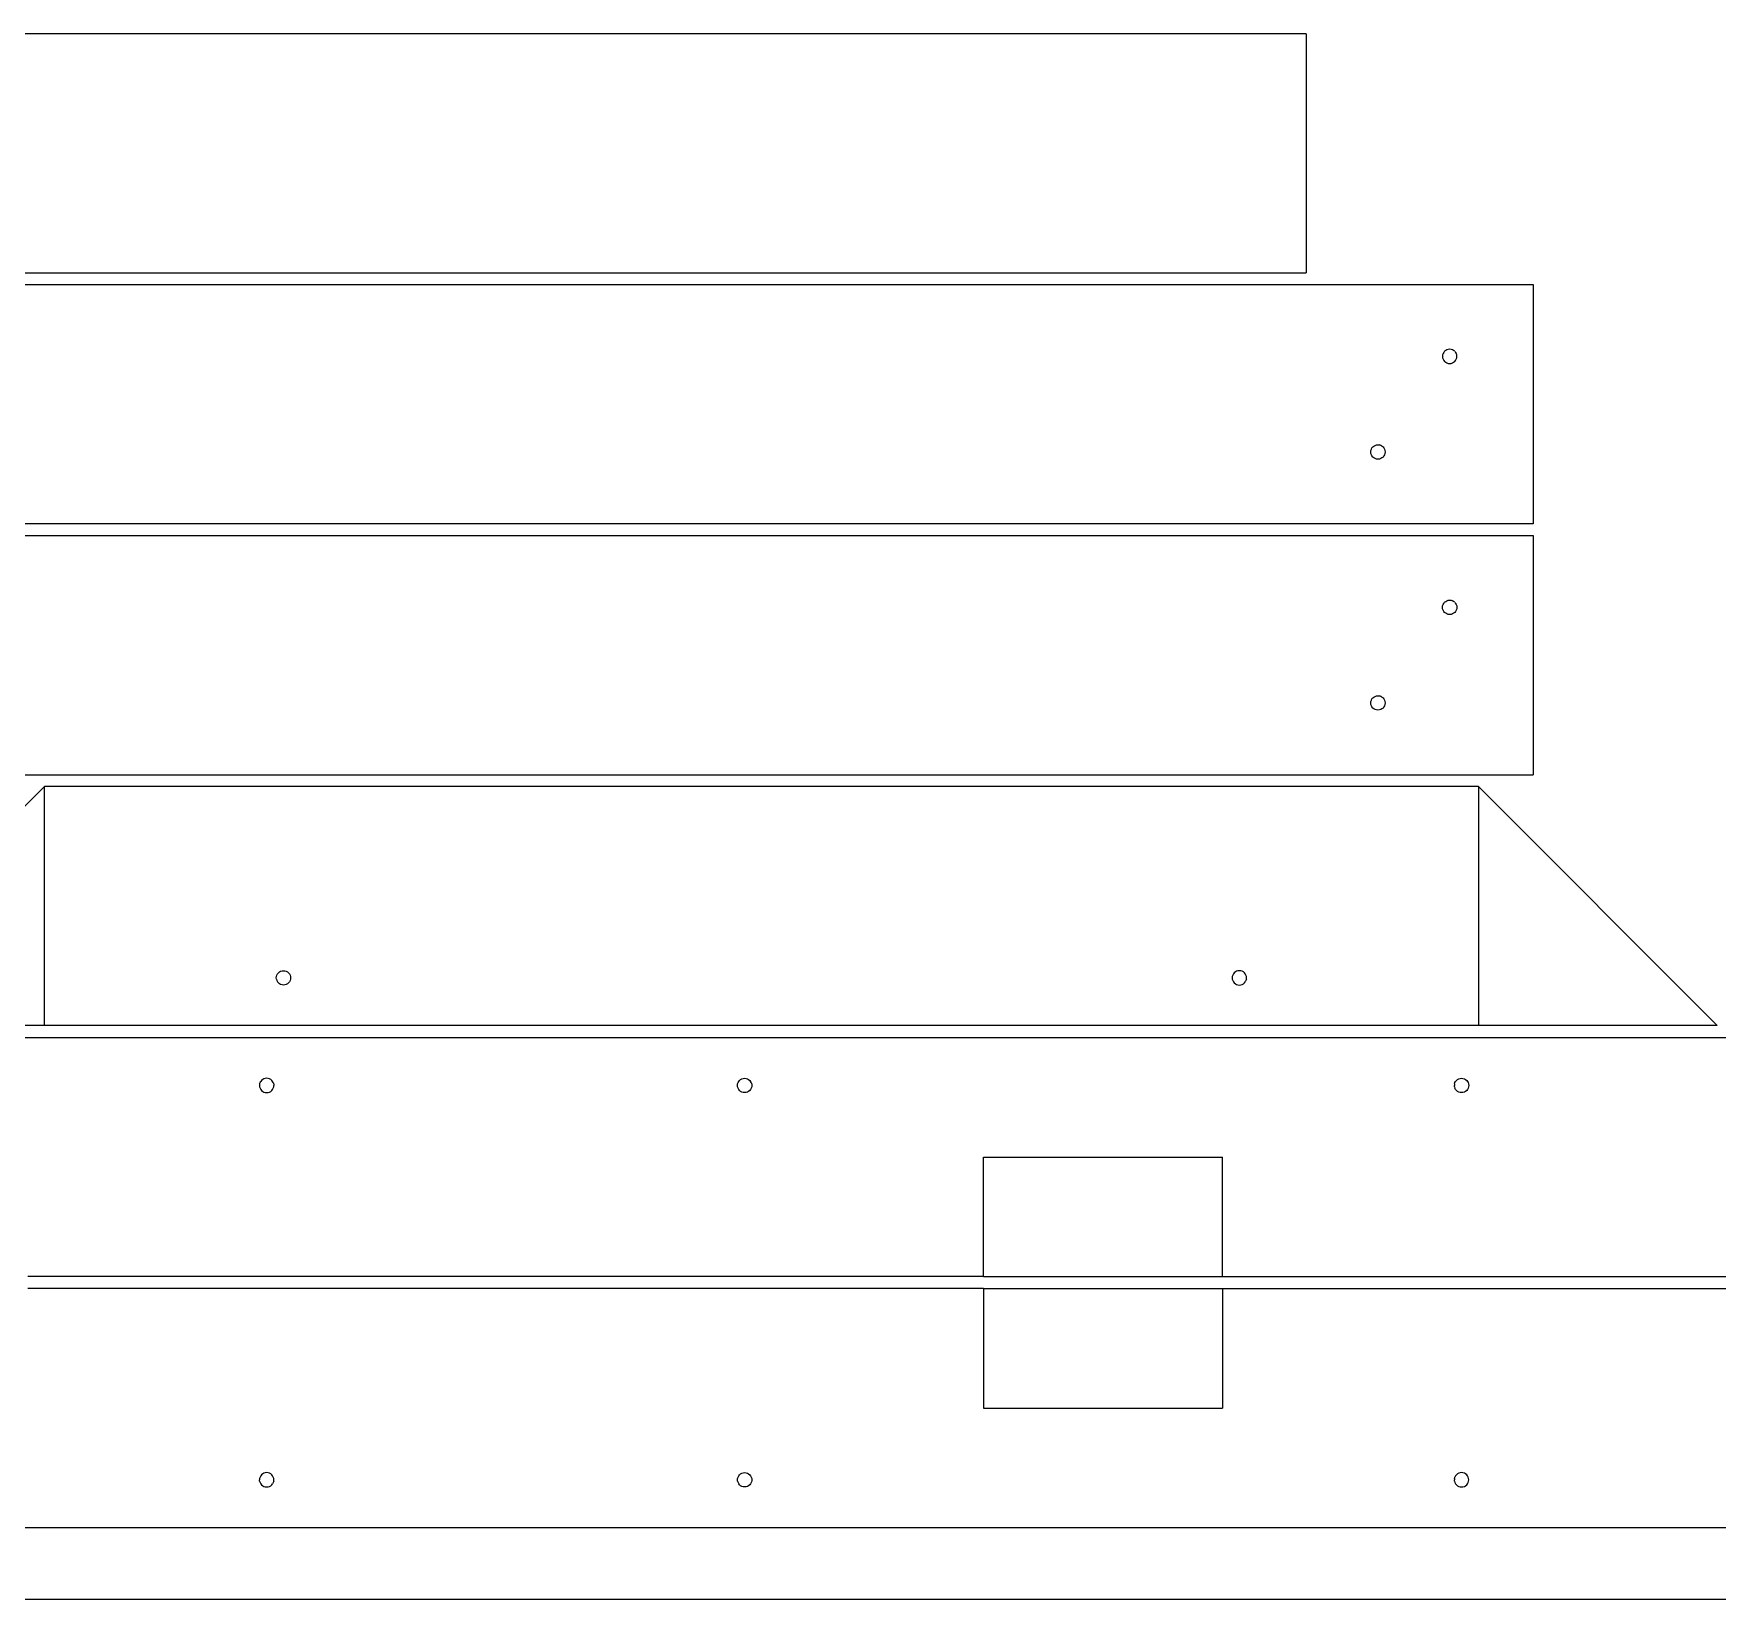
# Model space of a CAD drawing. Extents: x -122 to 122, y -61 to 61.
# Drawn here: x -38.7 to 31.7, y -61 to 4.5 of the extents above; entities that cross this region are included whole.
import ezdxf

# ---------------------------------------------------------------- set-up
doc = ezdxf.new("R2010")
doc.units = 0

msp = doc.modelspace()

# ---------------------------------------------------------------- linework, layer by layer
for p, q in [((14.5, 4.5), (-41.5, 4.5)), ((14.5, 4.5), (14.5, -5.5)), ((-41.5, -5.5), (14.5, -5.5)), ((-119, -6), (24, -6)), ((24, -6), (24, -16)), ((20.206, -8.941), (20.2, -9)), ((20.2, -9), (20.206, -9.059)), ((20.223, -8.885), (20.206, -8.941)), ((20.206, -9.059), (20.223, -9.115)), ((20.25, -8.833), (20.223, -8.885)), ((20.223, -9.115), (20.25, -9.167)), ((20.288, -8.788), (20.25, -8.833)), ((20.333, -8.751), (20.288, -8.788)), ((20.385, -8.723), (20.333, -8.751)), ((20.441, -8.706), (20.385, -8.723)), ((20.5, -8.7), (20.441, -8.706)), ((20.558, -8.706), (20.5, -8.7)), ((20.615, -8.723), (20.558, -8.706)), ((20.667, -8.751), (20.615, -8.723)), ((20.712, -8.788), (20.667, -8.751)), ((20.712, -8.788), (20.749, -8.833)), ((20.749, -8.833), (20.777, -8.885)), ((20.749, -9.167), (20.777, -9.115)), ((20.794, -8.941), (20.777, -8.885)), ((20.777, -9.115), (20.794, -9.059)), ((20.8, -9), (20.794, -8.941)), ((20.794, -9.059), (20.8, -9)), ((20.25, -9.167), (20.288, -9.212)), ((20.288, -9.212), (20.333, -9.249)), ((20.333, -9.249), (20.385, -9.277)), ((20.385, -9.277), (20.441, -9.294)), ((20.441, -9.294), (20.5, -9.3)), ((20.5, -9.3), (20.558, -9.294)), ((20.558, -9.294), (20.615, -9.277)), ((20.615, -9.277), (20.667, -9.249)), ((20.667, -9.249), (20.712, -9.212)), ((20.712, -9.212), (20.749, -9.167)), ((17.2, -13), (17.206, -12.941)), ((17.206, -13.059), (17.2, -13)), ((17.206, -12.941), (17.223, -12.885)), ((17.223, -13.115), (17.206, -13.059)), ((17.223, -12.885), (17.25, -12.833)), ((17.25, -13.167), (17.223, -13.115)), ((17.25, -12.833), (17.288, -12.788)), ((17.288, -13.212), (17.25, -13.167)), ((17.288, -12.788), (17.333, -12.751)), ((17.333, -13.249), (17.288, -13.212)), ((17.333, -12.751), (17.385, -12.723)), ((17.385, -13.277), (17.333, -13.249)), ((17.385, -12.723), (17.441, -12.706)), ((17.441, -13.294), (17.385, -13.277)), ((17.441, -12.706), (17.5, -12.7)), ((17.5, -13.3), (17.441, -13.294)), ((17.5, -12.7), (17.558, -12.706)), ((17.558, -13.294), (17.5, -13.3)), ((17.615, -12.723), (17.558, -12.706)), ((17.615, -13.277), (17.558, -13.294)), ((17.667, -12.751), (17.615, -12.723)), ((17.667, -13.249), (17.615, -13.277)), ((17.667, -12.751), (17.712, -12.788)), ((17.712, -13.212), (17.667, -13.249)), ((17.712, -12.788), (17.749, -12.833)), ((17.749, -13.167), (17.712, -13.212)), ((17.749, -12.833), (17.777, -12.885)), ((17.777, -13.115), (17.749, -13.167)), ((17.777, -12.885), (17.794, -12.941)), ((17.794, -13.059), (17.777, -13.115)), ((17.794, -12.941), (17.8, -13)), ((17.8, -13), (17.794, -13.059)), ((24, -16), (-119, -16)), ((-119, -16.5), (24, -16.5)), ((24, -16.5), (24, -26.5)), ((20.2, -19.5), (20.206, -19.441)), ((20.206, -19.559), (20.2, -19.5)), ((20.206, -19.441), (20.223, -19.385)), ((20.223, -19.615), (20.206, -19.559)), ((20.223, -19.385), (20.25, -19.333)), ((20.25, -19.667), (20.223, -19.615)), ((20.25, -19.333), (20.288, -19.288)), ((20.288, -19.712), (20.25, -19.667)), ((20.288, -19.288), (20.333, -19.251)), ((20.333, -19.749), (20.288, -19.712)), ((20.333, -19.251), (20.385, -19.223)), ((20.385, -19.223), (20.441, -19.206)), ((20.441, -19.206), (20.5, -19.2)), ((20.5, -19.2), (20.558, -19.206)), ((20.558, -19.206), (20.615, -19.223)), ((20.667, -19.251), (20.615, -19.223)), ((20.712, -19.288), (20.667, -19.251)), ((20.712, -19.712), (20.667, -19.749)), ((20.712, -19.288), (20.749, -19.333)), ((20.749, -19.667), (20.712, -19.712)), ((20.749, -19.333), (20.777, -19.385)), ((20.777, -19.615), (20.749, -19.667)), ((20.777, -19.385), (20.794, -19.441)), ((20.794, -19.559), (20.777, -19.615)), ((20.794, -19.441), (20.8, -19.5)), ((20.8, -19.5), (20.794, -19.559)), ((20.385, -19.777), (20.333, -19.749)), ((20.441, -19.794), (20.385, -19.777)), ((20.5, -19.8), (20.441, -19.794)), ((20.558, -19.794), (20.5, -19.8)), ((20.615, -19.777), (20.558, -19.794)), ((20.667, -19.749), (20.615, -19.777)), ((17.333, -23.251), (17.385, -23.223)), ((17.385, -23.223), (17.441, -23.206)), ((17.441, -23.206), (17.5, -23.2)), ((17.5, -23.2), (17.558, -23.206)), ((17.615, -23.223), (17.558, -23.206)), ((17.667, -23.251), (17.615, -23.223)), ((17.2, -23.5), (17.206, -23.441)), ((17.206, -23.559), (17.2, -23.5)), ((17.206, -23.441), (17.223, -23.385)), ((17.223, -23.615), (17.206, -23.559)), ((17.223, -23.385), (17.25, -23.333)), ((17.25, -23.667), (17.223, -23.615)), ((17.25, -23.333), (17.288, -23.288)), ((17.288, -23.712), (17.25, -23.667)), ((17.288, -23.288), (17.333, -23.251)), ((17.333, -23.749), (17.288, -23.712)), ((17.385, -23.777), (17.333, -23.749)), ((17.441, -23.794), (17.385, -23.777)), ((17.5, -23.8), (17.441, -23.794)), ((17.558, -23.794), (17.5, -23.8)), ((17.615, -23.777), (17.558, -23.794)), ((17.667, -23.749), (17.615, -23.777)), ((17.667, -23.251), (17.712, -23.288)), ((17.712, -23.712), (17.667, -23.749)), ((17.712, -23.288), (17.749, -23.333)), ((17.749, -23.667), (17.712, -23.712)), ((17.749, -23.333), (17.777, -23.385)), ((17.777, -23.615), (17.749, -23.667)), ((17.777, -23.385), (17.794, -23.441)), ((17.794, -23.559), (17.777, -23.615)), ((17.794, -23.441), (17.8, -23.5)), ((17.8, -23.5), (17.794, -23.559)), ((-119, -26.5), (24, -26.5)), ((-38.3, -27), (-48.3, -37)), ((-38.3, -37), (-38.3, -27)), ((21.7, -27), (-38.3, -27)), ((31.7, -37), (21.7, -27)), ((21.7, -27), (21.7, -37)), ((-28.6, -35), (-28.594, -34.941)), ((-28.594, -35.059), (-28.6, -35)), ((-28.594, -34.941), (-28.577, -34.885)), ((-28.594, -35.059), (-28.577, -35.115)), ((-28.577, -34.885), (-28.55, -34.833)), ((-28.577, -35.115), (-28.55, -35.167)), ((-28.55, -34.833), (-28.512, -34.788)), ((-28.512, -35.212), (-28.55, -35.167)), ((-28.512, -34.788), (-28.467, -34.751)), ((-28.467, -35.249), (-28.512, -35.212)), ((-28.467, -34.751), (-28.415, -34.723)), ((-28.415, -34.723), (-28.359, -34.706)), ((-28.359, -34.706), (-28.3, -34.7)), ((-28.3, -34.7), (-28.242, -34.706)), ((-28.242, -34.706), (-28.185, -34.723)), ((-28.185, -34.723), (-28.133, -34.751)), ((-28.133, -34.751), (-28.088, -34.788)), ((-28.088, -35.212), (-28.133, -35.249)), ((-28.088, -34.788), (-28.051, -34.833)), ((-28.051, -35.167), (-28.088, -35.212)), ((-28.051, -34.833), (-28.023, -34.885)), ((-28.023, -35.115), (-28.051, -35.167)), ((-28.023, -34.885), (-28.006, -34.941)), ((-28.006, -35.059), (-28.023, -35.115)), ((-28.006, -34.941), (-28, -35)), ((-28, -35), (-28.006, -35.059)), ((11.406, -34.941), (11.4, -35)), ((11.4, -35), (11.406, -35.059)), ((11.423, -34.885), (11.406, -34.941)), ((11.406, -35.059), (11.423, -35.115)), ((11.45, -34.833), (11.423, -34.885)), ((11.423, -35.115), (11.45, -35.167)), ((11.488, -34.788), (11.45, -34.833)), ((11.45, -35.167), (11.488, -35.212)), ((11.533, -34.751), (11.488, -34.788)), ((11.488, -35.212), (11.533, -35.249)), ((11.585, -34.723), (11.533, -34.751)), ((11.641, -34.706), (11.585, -34.723)), ((11.7, -34.7), (11.641, -34.706)), ((11.758, -34.706), (11.7, -34.7)), ((11.815, -34.723), (11.758, -34.706)), ((11.867, -34.751), (11.815, -34.723)), ((11.912, -34.788), (11.867, -34.751)), ((11.867, -35.249), (11.912, -35.212)), ((11.949, -34.833), (11.912, -34.788)), ((11.912, -35.212), (11.949, -35.167)), ((11.977, -34.885), (11.949, -34.833)), ((11.977, -35.115), (11.949, -35.167)), ((11.994, -34.941), (11.977, -34.885)), ((11.994, -35.059), (11.977, -35.115)), ((12, -35), (11.994, -34.941)), ((11.994, -35.059), (12, -35)), ((-28.415, -35.277), (-28.467, -35.249)), ((-28.359, -35.294), (-28.415, -35.277)), ((-28.3, -35.3), (-28.359, -35.294)), ((-28.242, -35.294), (-28.3, -35.3)), ((-28.185, -35.277), (-28.242, -35.294)), ((-28.133, -35.249), (-28.185, -35.277)), ((11.533, -35.249), (11.585, -35.277)), ((11.585, -35.277), (11.641, -35.294)), ((11.641, -35.294), (11.7, -35.3)), ((11.7, -35.3), (11.758, -35.294)), ((11.758, -35.294), (11.815, -35.277)), ((11.815, -35.277), (11.867, -35.249)), ((-38.3, -37), (-48.3, -37)), ((21.7, -37), (-38.3, -37)), ((31.7, -37), (21.7, -37)), ((-119, -37.5), (81, -37.5)), ((-29.294, -39.441), (-29.3, -39.5)), ((-29.294, -39.441), (-29.277, -39.385)), ((-29.277, -39.385), (-29.249, -39.333)), ((-29.212, -39.288), (-29.249, -39.333)), ((-29.167, -39.25), (-29.212, -39.288)), ((-29.115, -39.223), (-29.167, -39.25)), ((-29.059, -39.206), (-29.115, -39.223)), ((-29, -39.2), (-29.059, -39.206)), ((-28.942, -39.206), (-29, -39.2)), ((-28.885, -39.223), (-28.942, -39.206)), ((-28.833, -39.25), (-28.885, -39.223)), ((-28.788, -39.288), (-28.833, -39.25)), ((-28.751, -39.333), (-28.788, -39.288)), ((-28.723, -39.385), (-28.751, -39.333)), ((-28.706, -39.441), (-28.723, -39.385)), ((-28.706, -39.441), (-28.7, -39.5)), ((-9.3, -39.5), (-9.294, -39.441)), ((-9.294, -39.441), (-9.277, -39.385)), ((-9.277, -39.385), (-9.25, -39.333)), ((-9.25, -39.333), (-9.212, -39.288)), ((-9.212, -39.288), (-9.167, -39.25)), ((-9.167, -39.25), (-9.115, -39.223)), ((-9.115, -39.223), (-9.059, -39.206)), ((-9.059, -39.206), (-9, -39.2)), ((-9, -39.2), (-8.942, -39.206)), ((-8.942, -39.206), (-8.885, -39.223)), ((-8.885, -39.223), (-8.833, -39.25)), ((-8.833, -39.25), (-8.788, -39.288)), ((-8.788, -39.288), (-8.751, -39.333)), ((-8.723, -39.385), (-8.751, -39.333)), ((-8.706, -39.441), (-8.723, -39.385)), ((-8.706, -39.441), (-8.7, -39.5)), ((20.706, -39.441), (20.7, -39.5)), ((20.706, -39.441), (20.723, -39.385)), ((20.723, -39.385), (20.75, -39.333)), ((20.75, -39.333), (20.788, -39.288)), ((20.788, -39.288), (20.833, -39.25)), ((20.833, -39.25), (20.885, -39.223)), ((20.885, -39.223), (20.941, -39.206)), ((20.941, -39.206), (21, -39.2)), ((21, -39.2), (21.058, -39.206)), ((21.058, -39.206), (21.115, -39.223)), ((21.115, -39.223), (21.167, -39.25)), ((21.167, -39.25), (21.212, -39.288)), ((21.212, -39.288), (21.249, -39.333)), ((21.249, -39.333), (21.277, -39.385)), ((21.277, -39.385), (21.294, -39.441)), ((21.294, -39.441), (21.3, -39.5)), ((-29.3, -39.5), (-29.294, -39.558)), ((-29.294, -39.558), (-29.277, -39.615)), ((-29.277, -39.615), (-29.249, -39.667)), ((-29.249, -39.667), (-29.212, -39.712)), ((-29.212, -39.712), (-29.167, -39.749)), ((-29.167, -39.749), (-29.115, -39.777)), ((-29.115, -39.777), (-29.059, -39.794)), ((-29.059, -39.794), (-29, -39.8)), ((-29, -39.8), (-28.942, -39.794)), ((-28.942, -39.794), (-28.885, -39.777)), ((-28.885, -39.777), (-28.833, -39.749)), ((-28.833, -39.749), (-28.788, -39.712)), ((-28.788, -39.712), (-28.751, -39.667)), ((-28.751, -39.667), (-28.723, -39.615)), ((-28.723, -39.615), (-28.706, -39.558)), ((-28.706, -39.558), (-28.7, -39.5)), ((-9.294, -39.558), (-9.3, -39.5)), ((-9.277, -39.615), (-9.294, -39.558)), ((-9.25, -39.667), (-9.277, -39.615)), ((-9.212, -39.712), (-9.25, -39.667)), ((-9.167, -39.749), (-9.212, -39.712)), ((-9.115, -39.777), (-9.167, -39.749)), ((-9.059, -39.794), (-9.115, -39.777)), ((-9, -39.8), (-9.059, -39.794)), ((-8.942, -39.794), (-9, -39.8)), ((-8.885, -39.777), (-8.942, -39.794)), ((-8.833, -39.749), (-8.885, -39.777)), ((-8.788, -39.712), (-8.833, -39.749)), ((-8.751, -39.667), (-8.788, -39.712)), ((-8.723, -39.615), (-8.751, -39.667)), ((-8.706, -39.558), (-8.723, -39.615)), ((-8.7, -39.5), (-8.706, -39.558)), ((20.706, -39.558), (20.7, -39.5)), ((20.706, -39.558), (20.723, -39.615)), ((20.75, -39.667), (20.723, -39.615)), ((20.788, -39.712), (20.75, -39.667)), ((20.833, -39.749), (20.788, -39.712)), ((20.885, -39.777), (20.833, -39.749)), ((20.941, -39.794), (20.885, -39.777)), ((21, -39.8), (20.941, -39.794)), ((21.058, -39.794), (21, -39.8)), ((21.115, -39.777), (21.058, -39.794)), ((21.167, -39.749), (21.115, -39.777)), ((21.212, -39.712), (21.167, -39.749)), ((21.249, -39.667), (21.212, -39.712)), ((21.277, -39.615), (21.249, -39.667)), ((21.294, -39.558), (21.277, -39.615)), ((21.3, -39.5), (21.294, -39.558)), ((1, -47.5), (1, -42.5)), ((1, -42.5), (11, -42.5)), ((11, -47.5), (11, -42.5)), ((1, -47.5), (-39, -47.5)), ((1, -47.5), (11, -47.5)), ((11, -47.5), (44, -47.5)), ((1, -48), (-39, -48)), ((1, -48), (1, -53)), ((1, -48), (11, -48)), ((11, -48), (11, -53)), ((11, -48), (44, -48)), ((1, -53), (11, -53)), ((-29.294, -55.942), (-29.3, -56)), ((-29.294, -56.059), (-29.3, -56)), ((-29.277, -55.885), (-29.294, -55.942)), ((-29.294, -56.059), (-29.277, -56.115)), ((-29.249, -55.833), (-29.277, -55.885)), ((-29.277, -56.115), (-29.249, -56.167)), ((-29.212, -55.788), (-29.249, -55.833)), ((-29.249, -56.167), (-29.212, -56.212)), ((-29.167, -55.751), (-29.212, -55.788)), ((-29.212, -56.212), (-29.167, -56.249)), ((-29.115, -55.723), (-29.167, -55.751)), ((-29.167, -56.249), (-29.115, -56.277)), ((-29.059, -55.706), (-29.115, -55.723)), ((-29.115, -56.277), (-29.059, -56.294)), ((-29, -55.7), (-29.059, -55.706)), ((-29.059, -56.294), (-29, -56.3)), ((-28.942, -55.706), (-29, -55.7)), ((-29, -56.3), (-28.942, -56.294)), ((-28.885, -55.723), (-28.942, -55.706)), ((-28.942, -56.294), (-28.885, -56.277)), ((-28.833, -55.751), (-28.885, -55.723)), ((-28.885, -56.277), (-28.833, -56.249)), ((-28.788, -55.788), (-28.833, -55.751)), ((-28.833, -56.249), (-28.788, -56.212)), ((-28.751, -55.833), (-28.788, -55.788)), ((-28.788, -56.212), (-28.751, -56.167)), ((-28.723, -55.885), (-28.751, -55.833)), ((-28.723, -56.115), (-28.751, -56.167)), ((-28.706, -55.942), (-28.723, -55.885)), ((-28.706, -56.059), (-28.723, -56.115)), ((-28.7, -56), (-28.706, -55.942)), ((-28.706, -56.059), (-28.7, -56)), ((-9.3, -56), (-9.294, -55.942)), ((-9.294, -56.059), (-9.3, -56)), ((-9.294, -55.942), (-9.277, -55.885)), ((-9.294, -56.059), (-9.277, -56.115)), ((-9.277, -55.885), (-9.25, -55.833)), ((-9.277, -56.115), (-9.25, -56.167)), ((-9.25, -55.833), (-9.212, -55.788)), ((-9.212, -56.212), (-9.25, -56.167)), ((-9.212, -55.788), (-9.167, -55.751)), ((-9.167, -56.249), (-9.212, -56.212)), ((-9.167, -55.751), (-9.115, -55.723)), ((-9.115, -56.277), (-9.167, -56.249)), ((-9.115, -55.723), (-9.059, -55.706)), ((-9.059, -56.294), (-9.115, -56.277)), ((-9.059, -55.706), (-9, -55.7)), ((-9, -56.3), (-9.059, -56.294)), ((-9, -55.7), (-8.942, -55.706)), ((-8.942, -56.294), (-9, -56.3)), ((-8.942, -55.706), (-8.885, -55.723)), ((-8.885, -56.277), (-8.942, -56.294)), ((-8.885, -55.723), (-8.833, -55.751)), ((-8.833, -56.249), (-8.885, -56.277)), ((-8.833, -55.751), (-8.788, -55.788)), ((-8.788, -56.212), (-8.833, -56.249)), ((-8.788, -55.788), (-8.751, -55.833)), ((-8.751, -56.167), (-8.788, -56.212)), ((-8.751, -55.833), (-8.723, -55.885)), ((-8.723, -56.115), (-8.751, -56.167)), ((-8.723, -55.885), (-8.706, -55.942)), ((-8.706, -56.059), (-8.723, -56.115)), ((-8.706, -55.942), (-8.7, -56)), ((-8.7, -56), (-8.706, -56.059)), ((20.706, -55.942), (20.7, -56)), ((20.706, -56.059), (20.7, -56)), ((20.706, -55.942), (20.723, -55.885)), ((20.706, -56.059), (20.723, -56.115)), ((20.75, -55.833), (20.723, -55.885)), ((20.723, -56.115), (20.75, -56.167)), ((20.788, -55.788), (20.75, -55.833)), ((20.75, -56.167), (20.788, -56.212)), ((20.833, -55.751), (20.788, -55.788)), ((20.788, -56.212), (20.833, -56.249)), ((20.885, -55.723), (20.833, -55.751)), ((20.833, -56.249), (20.885, -56.277)), ((20.941, -55.706), (20.885, -55.723)), ((20.885, -56.277), (20.941, -56.294)), ((21, -55.7), (20.941, -55.706)), ((20.941, -56.294), (21, -56.3)), ((21.058, -55.706), (21, -55.7)), ((21, -56.3), (21.058, -56.294)), ((21.115, -55.723), (21.058, -55.706)), ((21.058, -56.294), (21.115, -56.277)), ((21.167, -55.751), (21.115, -55.723)), ((21.115, -56.277), (21.167, -56.249)), ((21.212, -55.788), (21.167, -55.751)), ((21.167, -56.249), (21.212, -56.212)), ((21.249, -55.833), (21.212, -55.788)), ((21.212, -56.212), (21.249, -56.167)), ((21.277, -55.885), (21.249, -55.833)), ((21.249, -56.167), (21.277, -56.115)), ((21.294, -55.942), (21.277, -55.885)), ((21.277, -56.115), (21.294, -56.059)), ((21.3, -56), (21.294, -55.942)), ((21.294, -56.059), (21.3, -56)), ((-119, -58), (81, -58)), ((-122, -61), (122, -61))]:
    msp.add_line(p, q)

doc.saveas('drawing.dxf')
